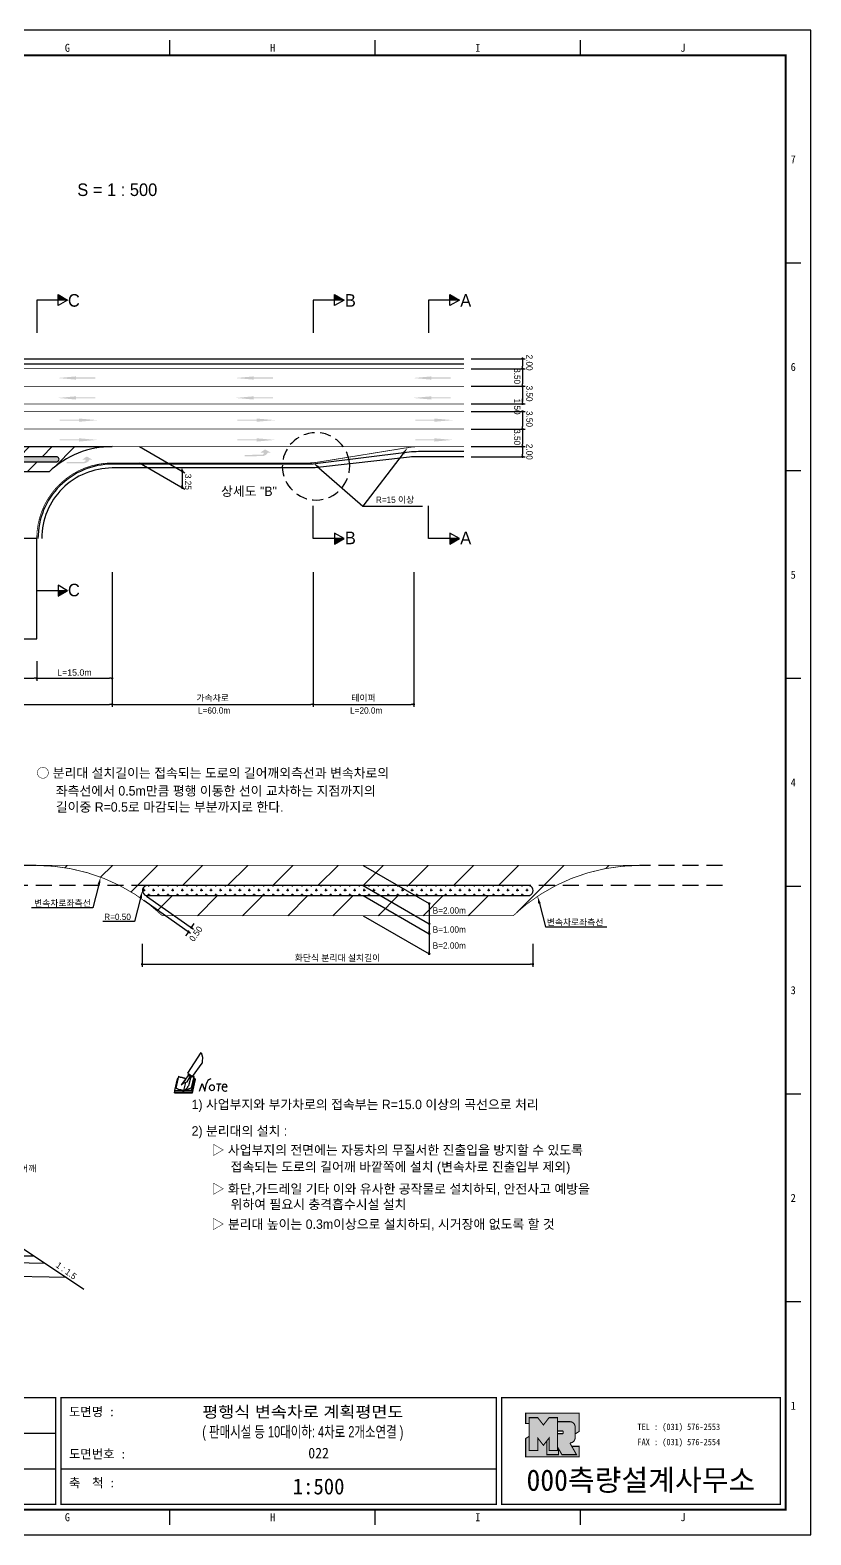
# Model space of a CAD drawing. Header units: millimetres. Extents: x 659 to 1082, y 3 to 303.
# Drawn here: x 926.7 to 1082, y 3.2 to 302.6 of the extents above; entities that cross this region are included whole.
import ezdxf
from ezdxf.enums import TextEntityAlignment as Align

# ---------------------------------------------------------------- set-up
doc = ezdxf.new("R2010")
doc.units = ezdxf.units.MM
doc.linetypes.add('HIDDEN', pattern=[9.525, 6.35, -3.175])
for name, color, linetype in [('CC-GSTR-0004', 4, 'Continuous'), ('CM-LANE-0030', 30, 'Continuous'), ('CZ-DIMT-0002', 7, 'Continuous'), ('CZ-LIN1-0007', 7, 'Continuous'), ('CZ-LIN2-0003', 3, 'Continuous'), ('CZ-LINE-0001', 7, 'Continuous'), ('CZ-TEXT-BOX0', 7, 'Continuous'), ('TITLE', 7, 'Continuous')]:
    doc.layers.add(name, color=color, linetype=linetype)
doc.styles.add('돋움', font='')
doc.styles.add('돋음체', font='')
doc.styles.get('돋움').set_extended_font_data('Dotum')
doc.styles.get('돋음체').set_extended_font_data('DotumChe')

# ---------------------------------------------------------------- blocks, each defined once
blk = doc.blocks.new('note')
for p, q in [((0.85, 3.5), (3.53, 7.57)), ((3.53, 7.57), (3.8, 6.64)), ((3.8, 6.64), (3.69, 5.72)), ((1, 3.1), (0.75, 2.77)), ((0.85, 3.5), (1.8, 2.79)), ((1, 3.4), (0.85, 3.21)), ((0.85, 3.21), (1.52, 2.71)), ((1.8, 2.79), (3.74, 5.46)), ((3.69, 5.72), (3.74, 5.46)), ((-1.24, 2.36), (-1.77, 0)), ((-1.77, 0), (1.77, 0)), ((-1.77, 0), (-1.77, -0.3)), ((-1.53, 0.52), (-1.55, 0.54)), ((-1.01, 2.9), (-1.53, 0.52)), ((-1.48, 0.48), (-1.53, 0.52)), ((-1.43, 0.44), (-1.48, 0.48)), ((-1.38, 0.41), (-1.43, 0.44)), ((-1.33, 0.4), (-1.38, 0.41)), ((-1.27, 0.37), (-1.33, 0.4)), ((-1.22, 0.35), (-1.27, 0.37)), ((-1.13, 2.36), (-1.24, 2.36)), ((-1.17, 0.33), (-1.22, 0.35)), ((-1.12, 0.32), (-1.17, 0.33)), ((-1.02, 0.25), (-1.12, 0.32)), ((-0.97, 0.22), (-1.02, 0.25)), ((-1, 2.9), (-1.01, 2.9)), ((-0.98, 2.85), (-1, 2.9)), ((-0.95, 2.8), (-0.98, 2.85)), ((-0.93, 0.21), (-0.97, 0.22)), ((-0.9, 2.75), (-0.95, 2.8)), ((-0.88, 0.19), (-0.93, 0.21)), ((-0.85, 2.72), (-0.9, 2.75)), ((-0.8, 0.18), (-0.88, 0.19)), ((-0.79, 2.69), (-0.85, 2.72)), ((-0.75, 0.17), (-0.8, 0.18)), ((-0.74, 2.68), (-0.79, 2.69)), ((-0.7, 0.16), (-0.75, 0.17)), ((-0.69, 2.65), (-0.74, 2.68)), ((-0.64, 0.15), (-0.7, 0.16)), ((-0.64, 2.65), (-0.69, 2.65)), ((-0.59, 2.63), (-0.64, 2.65)), ((-0.58, 0.14), (-0.64, 0.15)), ((-0.54, 2.62), (-0.59, 2.63)), ((-0.53, 0.13), (-0.58, 0.14)), ((-0.48, 2.61), (-0.54, 2.62)), ((-0.48, 0.12), (-0.53, 0.13)), ((-0.43, 2.61), (-0.48, 2.61)), ((-0.43, 0.11), (-0.48, 0.12)), ((0.75, 2.77), (-0.46, 1.16)), ((0.37, 2.24), (-0.46, 1.16)), ((-0.46, 1.16), (-0.08, 1.47)), ((-0.38, 2.59), (-0.43, 2.61)), ((-0.38, 0.08), (-0.43, 0.11)), ((-0.33, 2.59), (-0.38, 2.59)), ((-0.29, 0.06), (-0.38, 0.08)), ((-0.27, 2.58), (-0.33, 2.59)), ((-0.23, 0.05), (-0.29, 0.06)), ((-0.22, 2.57), (-0.27, 2.58)), ((-0.16, 0.04), (-0.23, 0.05)), ((-0.17, 2.56), (-0.22, 2.57)), ((-0.12, 2.55), (-0.17, 2.56)), ((-0.11, 0.03), (-0.16, 0.04)), ((-0.07, 2.53), (-0.12, 2.55)), ((-0.04, 0.02), (-0.11, 0.03)), ((-0.08, 1.47), (0.72, 1.75)), ((-0.01, 2.51), (-0.07, 2.53)), ((-0.05, -0.3), (-0.05, 0)), ((0, 0), (-0.04, 0.02)), ((0.04, 2.5), (-0.01, 2.51)), ((0.37, 1.63), (0, 0)), ((0, 0), (1.6, 0.53)), ((0, 0), (1.65, 0.18)), ((0, 0.01), (0.06, 0.04)), ((0, -0.3), (0, 0)), ((0.09, 2.48), (0.04, 2.5)), ((0.05, -0.3), (0.05, 0)), ((0.06, 0.04), (0.11, 0.07)), ((0.14, 2.48), (0.09, 2.48)), ((0.11, 0.07), (0.16, 0.09)), ((0.2, 2.47), (0.14, 2.48)), ((0.16, 0.09), (0.21, 0.12)), ((0.26, 2.43), (0.18, 2.46)), ((0.21, 0.12), (0.27, 0.14)), ((0.34, 2.4), (0.26, 2.43)), ((0.27, 0.14), (0.36, 0.19)), ((0.45, 2.37), (0.34, 2.4)), ((0.36, 0.19), (0.41, 0.22)), ((0.41, 0.22), (0.46, 0.27)), ((0.46, 0.27), (0.51, 0.3)), ((0.51, 0.3), (0.56, 0.34)), ((0.56, 0.34), (0.6, 0.4)), ((0.6, 0.4), (0.64, 0.45)), ((0.64, 0.45), (0.67, 0.51)), ((0.67, 0.51), (0.74, 0.58)), ((0.72, 1.75), (1.16, 2.53)), ((0.74, 0.58), (0.79, 0.63)), ((0.79, 0.63), (0.83, 0.68)), ((0.83, 0.68), (0.86, 0.73)), ((0.86, 0.73), (0.89, 0.79)), ((0.89, 0.84), (0.92, 0.89)), ((0.89, 0.79), (0.89, 0.84)), ((0.92, 0.89), (0.96, 0.95)), ((0.96, 0.95), (1.01, 0.97)), ((1.47, 2.74), (1.01, 0.97)), ((1.16, 2.53), (1.37, 2.82)), ((2.13, 2.84), (1.44, 2.63)), ((1.52, 2.71), (1.66, 2.9)), ((1.6, 0.53), (2.13, 2.84)), ((1.65, 0.18), (2.19, 2.48)), ((1.77, 0), (2.3, 2.36)), ((1.77, -0.3), (2.3, 2.07)), ((1.77, -0.38), (2.3, 1.99)), ((1.77, -0.44), (2.3, 1.93)), ((1.77, 0), (1.77, -0.3)), ((2.19, 2.48), (2.04, 2.47)), ((2.3, 2.36), (2.16, 2.36)), ((2.3, 2.36), (2.3, 2.07)), ((3.21, -0.08), (3.68, 1.4)), ((3.68, 1.4), (4.26, -0.14)), ((4.26, -0.14), (4.56, 1.44)), ((6.55, 1.34), (7.46, 1.34)), ((7.01, 1.34), (6.87, -0.11)), ((7.71, 0.77), (7.71, 0.55)), ((7.71, 0.77), (8.67, 0.77)), ((-1.77, -0.3), (1.77, -0.3)), ((-1.77, -0.43), (-1.77, -0.3)), ((-1.77, -0.37), (1.77, -0.37)), ((-1.77, -0.43), (1.77, -0.43))]:
    blk.add_line(p, q)
for centre, major_axis, start_param, end_param in [((0.4, 2.31), (0.0702, 0.0702), 3.283946, 6.425539), ((5.68, 1.23), (-0.806, 0.806), -0.591174, 0.597824), ((5.66, 0.58), (-0.378, 0.378), 3.926991, 10.210176), ((8.3, 0.49), (0.422, 0.422), 2.265602, 4.634911), ((8.19, 0.77), (-0.342, 0.342), 3.926991, 7.068583)]:
    blk.add_ellipse(centre, major_axis=major_axis, ratio=1, start_param=start_param, end_param=end_param)
blk = doc.blocks.new('_Dot')
at = {"color": 0, "linetype": 'ByBlock', "lineweight": -2}
blk.add_line((-0.5, 0), (-1, 0), dxfattribs=at)
at = {"color": 0, "linetype": 'ByBlock', "const_width": 0.5}
blk.add_lwpolyline([(-0.25, 0, 1), (0.25, 0, 1)], format="xyb", close=True, dxfattribs=at)

msp = doc.modelspace()

# ---------------------------------------------------------------- hatches: boundary and pattern name
at = {"layer": 'CM-LANE-0030'}
h = msp.add_hatch(dxfattribs=at)
h.set_pattern_fill('ANSI31', color=256, style=0)
h.set_pattern_definition([(45, (-802.8876, -351.3122), (-2.245064, 2.245064), [])])
h.paths.add_polyline_path([(783.02, 219.73, -0.191871), (795.57, 214.73), (930.47, 214.73, -0.191871), (943.02, 219.73)])
h.paths.add_polyline_path([(931.95, 217.73, -0.732581), (932.24, 216.82, 0.002096), (932.11, 216.73), (793.93, 216.73, 0.002096), (793.8, 216.82, -0.732581), (794.09, 217.73)], flags=16)
h = msp.add_hatch(dxfattribs=at)
h.set_pattern_fill('ANSI31', color=256, scale=2, style=0)
h.set_pattern_definition([(45, (-351.982, 592.517), (-4.490128, 4.490128), [])])
h.paths.add_polyline_path([(1022.81, 126.41, -0.191871), (1047.91, 136.41), (927.91, 136.41, -0.191871), (953.01, 126.41)])
h.paths.add_polyline_path([(949.73, 130.41, 0.002096), (949.47, 130.59, -0.732581), (950.04, 132.41), (1025.77, 132.41, -0.732581), (1026.35, 130.59, 0.002096), (1026.09, 130.41)], flags=16)
at = {"layer": 'CZ-LIN1-0007'}
for points in [[(935.83, 233.7), (935.83, 233.49), (939.65, 233.49), (939.65, 233.27), (935.83, 233.27), (935.83, 233.06), (932.18, 233.38)], [(971.18, 233.7), (971.18, 233.49), (975.01, 233.49), (975.01, 233.27), (971.18, 233.27), (971.18, 233.06), (967.53, 233.38)], [(1006.53, 233.7), (1006.53, 233.49), (1010.36, 233.49), (1010.36, 233.27), (1006.53, 233.27), (1006.53, 233.06), (1002.88, 233.38)], [(935.83, 229.74), (935.83, 229.53), (939.65, 229.53), (939.65, 229.31), (935.83, 229.31), (935.83, 229.1), (932.18, 229.42)], [(971.18, 229.74), (971.18, 229.53), (975.01, 229.53), (975.01, 229.31), (971.18, 229.31), (971.18, 229.1), (967.53, 229.42)], [(1006.53, 229.74), (1006.53, 229.53), (1010.36, 229.53), (1010.36, 229.31), (1006.53, 229.31), (1006.53, 229.1), (1002.88, 229.42)], [(936.44, 225.32), (936.44, 225.11), (932.61, 225.11), (932.61, 224.89), (936.44, 224.89), (936.44, 224.68), (940.09, 225)], [(971.79, 225.32), (971.79, 225.11), (967.96, 225.11), (967.96, 224.89), (971.79, 224.89), (971.79, 224.68), (975.44, 225)], [(1007.14, 225.32), (1007.14, 225.11), (1003.32, 225.11), (1003.32, 224.89), (1007.14, 224.89), (1007.14, 224.68), (1010.79, 225)], [(936.44, 221.39), (936.44, 221.17), (932.61, 221.17), (932.61, 220.96), (936.44, 220.96), (936.44, 220.74), (940.09, 221.07)], [(971.79, 221.39), (971.79, 221.17), (967.96, 221.17), (967.96, 220.96), (971.79, 220.96), (971.79, 220.74), (975.44, 221.07)], [(972.95, 217.84, 0.267976), (973.98, 218.53), (974.61, 218.52), (973.44, 219.18), (972.49, 218.53), (973.19, 218.53, -0.504994), (972.88, 218.11), (969.42, 218.09), (969.42, 217.82)], [(1007.14, 221.39), (1007.14, 221.17), (1003.32, 221.17), (1003.32, 220.96), (1007.14, 220.96), (1007.14, 220.74), (1010.79, 221.07)], [(937.49, 216.43, 0.267976), (938.52, 217.12), (939.15, 217.11), (937.97, 217.77), (937.03, 217.12), (937.72, 217.12, -0.504994), (937.42, 216.7), (933.95, 216.68), (933.95, 216.41)]]:
    msp.add_hatch(color=256, dxfattribs=at).paths.add_polyline_path(points)
at = {"layer": 'CZ-LIN2-0003'}
h = msp.add_hatch(dxfattribs=at)
h.set_pattern_fill('CROSS', color=256, scale=0.075, style=0)
h.set_pattern_definition([(0, (-802.88764, -351.3122), (0.47625, 0.47625), [0.238125, -0.714375]), (90, (-802.7686, -351.43127), (-0.47625, 0.47625), [0.238125, -0.714375])])
h.paths.add_polyline_path([(932.11, 216.73, -0.002096), (932.24, 216.82, 0.732581), (931.95, 217.73), (794.09, 217.73, 0.732581), (793.8, 216.82, -0.002096), (793.93, 216.73)])
h = msp.add_hatch(dxfattribs=at)
h.set_pattern_fill('CROSS', color=256, scale=0.15, style=0)
h.set_pattern_definition([(0, (-351.9819, 592.5173), (0.9525, 0.9525), [0.47625, -1.42875]), (90, (-351.7438, 592.2792), (-0.9525, 0.9525), [0.47625, -1.42875])])
h.paths.add_polyline_path([(950.04, 132.41, 0.732581), (949.47, 130.59, -0.002096), (949.73, 130.41), (1026.09, 130.41, -0.002096), (1026.35, 130.59, 0.732581), (1025.77, 132.41)])
at = {"layer": 'CZ-LINE-0001'}
for points in [[(932.26, 250), (932.26, 248.9), (934.16, 248.9)], [(987.26, 250), (987.26, 248.9), (989.16, 248.9)], [(1010.22, 250), (1010.22, 248.9), (1012.12, 248.9)], [(989.16, 201.44), (987.26, 201.44), (987.26, 200.34)], [(1012.12, 201.44), (1010.22, 201.44), (1010.22, 200.34)], [(934.16, 191.07), (932.26, 191.07), (932.26, 189.97)]]:
    msp.add_hatch(color=256, dxfattribs=at).paths.add_polyline_path(points)
at = {"layer": 'TITLE', "ltscale": 150}
h = msp.add_hatch(color=8, dxfattribs=at)
edge = h.paths.add_edge_path()
edge.add_line((1035.96, 27.45), (1025.29, 27.45))
edge.add_line((1025.29, 27.45), (1025.29, 25.37))
edge.add_line((1025.29, 25.37), (1026, 25.37))
edge.add_line((1026, 25.37), (1026, 26.55))
edge.add_line((1026, 26.55), (1027.69, 26.55))
edge.add_line((1027.69, 26.55), (1028.82, 25.09))
edge.add_line((1028.82, 25.09), (1029.95, 26.55))
edge.add_line((1029.95, 26.55), (1031.64, 26.55))
edge.add_line((1031.64, 26.55), (1031.64, 25.75))
edge.add_line((1031.64, 25.75), (1034.08, 25.75))
edge.add_arc((1034.08, 24.68), 1.07, 0, 90, ccw=False)
edge.add_line((1035.14, 24.68), (1035.14, 23.31))
edge.add_line((1035.14, 23.31), (1035.96, 23.82))
edge.add_line((1035.96, 23.82), (1035.96, 27.45))
h.paths.add_polyline_path([(1029.5, 21.93), (1028.82, 21.05), (1027.69, 22.5), (1027.69, 19.99), (1026, 19.99), (1026, 22.84), (1025.29, 22.4), (1025.29, 18.76), (1035.96, 18.76), (1035.96, 20.84), (1034.46, 20.84), (1035.41, 19.19), (1032.51, 19.19), (1031.81, 20.4), (1031.81, 19.19), (1029.5, 19.19)])
msp.add_hatch(color=5, dxfattribs=at).paths.add_polyline_path([(1031.64, 26.55), (1029.95, 26.55), (1028.82, 25.09), (1027.69, 26.55), (1026, 26.55), (1026, 19.99), (1027.69, 19.99), (1027.69, 22.5), (1028.82, 21.05), (1029.95, 22.5), (1029.95, 19.99), (1031.64, 19.99)])
h = msp.add_hatch(color=161, dxfattribs=at)
edge = h.paths.add_edge_path()
edge.add_arc((1034.08, 24.68), 1.07, 360, 450)
edge.add_line((1034.08, 25.75), (1031.64, 25.75))
edge.add_line((1031.64, 25.75), (1031.64, 23.9))
edge.add_line((1031.64, 23.9), (1032.63, 23.9))
edge.add_arc((1032.63, 23.78), 0.113, 0, 90, ccw=False)
edge.add_line((1032.75, 23.78), (1032.75, 23.47))
edge.add_arc((1032.63, 23.47), 0.113, 270, 360, ccw=False)
edge.add_line((1032.63, 23.36), (1031.64, 23.36))
edge.add_line((1031.64, 23.36), (1031.64, 19.99))
edge.add_line((1031.64, 19.99), (1029.95, 19.99))
edge.add_line((1029.95, 19.99), (1029.95, 22.5))
edge.add_line((1029.95, 22.5), (1029.5, 21.93))
edge.add_line((1029.5, 21.93), (1029.5, 19.19))
edge.add_line((1029.5, 19.19), (1031.81, 19.19))
edge.add_line((1031.81, 19.19), (1031.81, 20.4))
edge.add_line((1031.81, 20.4), (1032.51, 19.19))
edge.add_line((1032.51, 19.19), (1035.41, 19.19))
edge.add_line((1035.41, 19.19), (1034.08, 21.51))
edge.add_arc((1034.08, 22.58), 1.07, 270, 360)
edge.add_line((1035.14, 22.58), (1035.14, 24.68))

# ---------------------------------------------------------------- linework, layer by layer
at = {"color": 0, "linetype": 'ByBlock', "lineweight": -2}
for p, q in [((1024.67, 236.98), (1024.67, 236.73)), ((1024.67, 235.48), (1024.67, 235.73)), ((1024.67, 234.98), (1024.67, 234.73)), ((1024.67, 231.98), (1024.67, 232.23)), ((1024.67, 231.48), (1024.67, 231.23)), ((1024.67, 228.48), (1024.67, 228.73)), ((1024.67, 228.48), (1024.67, 228.73)), ((1024.67, 226.48), (1024.67, 226.23)), ((1024.67, 226.48), (1024.67, 226.23)), ((1024.67, 223.48), (1024.67, 223.73)), ((1024.67, 222.98), (1024.67, 222.73)), ((1024.67, 219.98), (1024.67, 220.23)), ((1024.67, 219.48), (1024.67, 219.23)), ((1024.67, 217.98), (1024.67, 218.23)), ((956.98, 215.08), (956.98, 215.33)), ((956.98, 214.58), (956.98, 214.33)), ((956.98, 211.83), (956.98, 212.08)), ((1006.11, 128.56), (1006.11, 128.31)), ((958.07, 123.02), (957.93, 122.82)), ((958.93, 124.25), (959.08, 124.45)), ((1006.11, 124.56), (1006.11, 124.31)), ((1006.11, 123.06), (1006.11, 123.31)), ((1006.11, 119.06), (1006.11, 119.31))]:
    msp.add_line(p, q, dxfattribs=at)
at = {"color": 0, "linetype": 'ByBlock', "const_width": 0.25}
for points in [[(1024.67, 237.11, 1), (1024.67, 237.36, 1)], [(1024.67, 235.36, 1), (1024.67, 235.11, 1)], [(1024.67, 235.11, 1), (1024.67, 235.36, 1)], [(1024.67, 231.86, 1), (1024.67, 231.61, 1)], [(1024.67, 231.61, 1), (1024.67, 231.86, 1)], [(1024.67, 228.36, 1), (1024.67, 228.11, 1)], [(1024.67, 228.36, 1), (1024.67, 228.11, 1)], [(1024.67, 226.61, 1), (1024.67, 226.86, 1)], [(1024.67, 226.61, 1), (1024.67, 226.86, 1)], [(1024.67, 223.36, 1), (1024.67, 223.11, 1)], [(1024.67, 223.11, 1), (1024.67, 223.36, 1)], [(1024.67, 219.61, 1), (1024.67, 219.86, 1)], [(1024.67, 219.86, 1), (1024.67, 219.61, 1)], [(1024.67, 217.86, 1), (1024.67, 217.61, 1)], [(956.98, 214.7, 1), (956.98, 214.95, 1)], [(956.98, 214.95, 1), (956.98, 214.7, 1)], [(956.98, 211.7, 1), (956.98, 211.45, 1)], [(1006.11, 128.69, 1), (1006.11, 128.94, 1)], [(958.14, 123.12, 1), (958.29, 123.33, 1)], [(958.86, 124.15, 1), (958.72, 123.94, 1)], [(1006.11, 124.69, 1), (1006.11, 124.94, 1)], [(1006.11, 122.94, 1), (1006.11, 122.69, 1)], [(1006.11, 118.94, 1), (1006.11, 118.69, 1)]]:
    msp.add_lwpolyline(points, format="xyb", close=True, dxfattribs=at)
at = {"layer": 'CC-GSTR-0004'}
for p, q in [((743.02, 237.23), (1013.02, 237.23)), ((743.02, 236.23), (1013.02, 236.23))]:
    msp.add_line(p, q, dxfattribs=at)
for points in [[(1013.02, 218.73), (1003.95, 218.73, 0.031099), (1002.09, 218.62), (983.94, 216.35, -0.031099), (982.08, 216.23), (943.02, 216.23, 0.414214), (928.27, 201.48)], [(1013.02, 217.73), (1003.86, 217.73, 0.028015), (1002.18, 217.64), (1002.18, 217.64), (983.85, 215.58, -0.028015), (982.18, 215.48), (943.02, 215.48, 0.414214), (929.02, 201.48)]]:
    msp.add_lwpolyline(points, format="xyb", dxfattribs=at)
at = {"layer": 'CM-LANE-0030', "const_width": 0.15}
for points in [[(743.02, 228.23), (1013.02, 228.23)], [(743.02, 226.73), (1013.02, 226.73)]]:
    msp.add_lwpolyline(points, dxfattribs=at)
at = {"layer": 'CM-LANE-0030'}
msp.add_lwpolyline([(930.47, 214.73), (795.57, 214.73, 0.191871), (783.02, 219.73), (943.02, 219.73, 0.191871)], format="xyb", close=True, dxfattribs=at)
at = {"layer": 'CM-LANE-0030', "const_width": 0.15}
msp.add_lwpolyline([(927.91, 136.41), (1047.91, 136.41, 0.191871), (1022.81, 126.41), (953.01, 126.41, 0.191871)], format="xyb", close=True, dxfattribs=at)
at = {"layer": 'CZ-LIN1-0007', "const_width": 0.15}
for points in [[(743.02, 235.23), (1013.02, 235.23)], [(943.02, 219.73), (973.62, 219.73)]]:
    msp.add_lwpolyline(points, dxfattribs=at)
at = {"layer": 'CZ-LIN1-0007', "linetype": 'HIDDEN', "const_width": 0.15}
for points in [[(743.02, 231.73), (1013.02, 231.73)], [(743.02, 223.23), (1013.02, 223.23)], [(973.62, 219.73), (1004.23, 219.73)]]:
    msp.add_lwpolyline(points, dxfattribs=at)
at = {"layer": 'CZ-LIN1-0007', "const_width": 0.15}
msp.add_lwpolyline([(1013.02, 219.73), (1004.23, 219.73, 0.040295), (1001.82, 219.54), (984.21, 216.68), (984.21, 216.68, -0.040295), (981.81, 216.48), (943.02, 216.48, 0.414214), (928.02, 201.48)], format="xyb", dxfattribs=at)
at = {"layer": 'CZ-LIN2-0003'}
for p, q in [((925.17, 60.27), (937.38, 52.13)), ((929.7, 57.25), (880.17, 58.24)), ((923.67, 58.77), (927.42, 58.77)), ((933.95, 54.42), (880.17, 55.49))]:
    msp.add_line(p, q, dxfattribs=at)
for points in [[(793.8, 216.82, -0.002096), (793.93, 216.73), (932.11, 216.73, -0.002096), (932.24, 216.82, 0.732581), (931.95, 217.73), (794.09, 217.73, 0.732581)], [(1026.09, 130.41, -0.002096), (1026.35, 130.59, 0.732581), (1025.77, 132.41), (950.04, 132.41, 0.732581), (949.47, 130.59, -0.002096), (949.73, 130.41)]]:
    msp.add_lwpolyline(points, format="xyb", close=True, dxfattribs=at)
msp.add_lwpolyline([(928.02, 201.48), (898.02, 201.48), (898.02, 181.48), (928.02, 181.48)], close=True, dxfattribs=at)
at = {"layer": 'CZ-LINE-0001'}
for p, q in [((934.16, 248.9), (928.02, 248.9)), ((928.02, 248.9), (928.02, 242.36)), ((932.26, 247.8), (932.26, 250)), ((932.26, 250), (934.16, 248.9)), ((934.16, 248.9), (932.26, 247.8)), ((989.16, 248.9), (983.02, 248.9)), ((983.02, 248.9), (983.02, 242.36)), ((987.26, 247.8), (987.26, 250)), ((987.26, 250), (989.16, 248.9)), ((989.16, 248.9), (987.26, 247.8)), ((1012.12, 248.9), (1005.98, 248.9)), ((1005.98, 248.9), (1005.98, 242.36)), ((1010.22, 247.8), (1010.22, 250)), ((1010.22, 250), (1012.12, 248.9)), ((1012.12, 248.9), (1010.22, 247.8)), ((1014.44, 237.23), (1025.17, 237.23)), ((1024.67, 236.73), (1024.67, 235.73)), ((1014.44, 235.23), (1025.17, 235.23)), ((1014.44, 235.23), (1025.17, 235.23)), ((1024.67, 234.73), (1024.67, 232.23)), ((1014.44, 231.73), (1025.17, 231.73)), ((1014.44, 231.73), (1025.17, 231.73)), ((1024.67, 231.23), (1024.67, 228.73)), ((1014.44, 228.23), (1025.17, 228.23)), ((1014.44, 228.23), (1025.17, 228.23)), ((1024.67, 228.73), (1024.67, 229.23)), ((1014.44, 226.73), (1025.17, 226.73)), ((1014.44, 226.73), (1025.17, 226.73)), ((1024.67, 226.23), (1024.67, 223.73)), ((1024.67, 226.23), (1024.67, 225.73)), ((1014.44, 223.23), (1025.17, 223.23)), ((1014.44, 223.23), (1025.17, 223.23)), ((1024.67, 222.73), (1024.67, 220.23)), ((948.48, 219.73), (957.48, 214.54)), ((1014.44, 219.73), (1025.17, 219.73)), ((1014.44, 219.73), (1025.17, 219.73)), ((1024.67, 219.23), (1024.67, 218.23)), ((948.48, 216.48), (957.48, 211.29)), ((1014.44, 217.73), (1025.17, 217.73)), ((956.98, 214.33), (956.98, 211.32)), ((983.02, 201.44), (983.02, 207.98)), ((992.88, 207.91), (1004.78, 207.91)), ((1005.98, 201.44), (1005.98, 207.98)), ((989.16, 201.44), (983.02, 201.44)), ((989.16, 201.44), (987.26, 202.54)), ((987.26, 202.54), (987.26, 200.34)), ((987.26, 200.34), (989.16, 201.44)), ((1012.12, 201.44), (1005.98, 201.44)), ((1012.12, 201.44), (1010.22, 202.54)), ((1010.22, 202.54), (1010.22, 200.34)), ((1010.22, 200.34), (1012.12, 201.44)), ((928.02, 191.07), (928.02, 197.61)), ((943.02, 194.74), (943.02, 167.96)), ((983.02, 194.74), (983.02, 167.96)), ((983.02, 194.74), (983.02, 167.96)), ((1003.02, 194.74), (1003.02, 167.96)), ((934.16, 191.07), (932.26, 192.17)), ((932.26, 192.17), (932.26, 189.97)), ((934.16, 191.07), (928.02, 191.07)), ((932.26, 189.97), (934.16, 191.07)), ((928.02, 177.02), (928.02, 173.14)), ((928.02, 177.02), (928.02, 173.14)), ((943.02, 177.02), (943.02, 167.96)), ((943.02, 177.02), (943.02, 173.14)), ((898.52, 173.64), (927.52, 173.64)), ((928.52, 173.64), (942.52, 173.64)), ((883.52, 168.46), (942.52, 168.46)), ((943.52, 168.46), (982.52, 168.46)), ((983.52, 168.46), (1002.52, 168.46)), ((992.94, 136.41), (1006.11, 128.81)), ((992.94, 132.41), (1006.11, 124.81)), ((949.3, 129.49), (958.62, 122.94)), ((949.88, 130.3), (959.2, 123.76)), ((992.94, 130.41), (1006.11, 122.81)), ((1006.11, 128.81), (1006.11, 118.81)), ((992.94, 126.41), (1006.11, 118.81)), ((957.93, 122.82), (957.64, 122.41)), ((959.08, 124.45), (959.36, 124.86)), ((948.99, 120.79), (948.99, 116.25)), ((1026.73, 120.79), (1026.73, 116.25)), ((949.49, 116.75), (1026.23, 116.75))]:
    msp.add_line(p, q, dxfattribs=at)
at = {"layer": 'CZ-LINE-0001', "linetype": 'HIDDEN', "ltscale": 0.35}
msp.add_line((990.23, 216.6), (990.23, 216.6), dxfattribs=at)
at = {"layer": 'CZ-LINE-0001', "linetype": 'HIDDEN', "ltscale": 0.5}
for p, q in [((927.91, 136.41), (911.38, 136.41)), ((1064.43, 136.41), (1047.91, 136.41)), ((950.04, 132.41), (911.38, 132.41)), ((1064.43, 132.41), (1025.77, 132.41))]:
    msp.add_line(p, q, dxfattribs=at)
at = {"layer": 'CZ-LINE-0001'}
for points in [[(1000.91, 218.35), (992.88, 207.91)], [(984.14, 215.54), (992.88, 207.91)], [(940.37, 132.63), (939.2, 127.97), (926.97, 127.97)], [(948.68, 129.91), (947.5, 125.25), (941.16, 125.25)]]:
    msp.add_lwpolyline(points, dxfattribs=at)
at = {"layer": 'CZ-LINE-0001', "extrusion": (0, 0, -1)}
msp.add_lwpolyline([(-1028.03, 128.83), (-1029.21, 124.17), (-1041.44, 124.17)], dxfattribs=at)
at = {"layer": 'CZ-LINE-0001', "linetype": 'HIDDEN', "ltscale": 0.35}
msp.add_arc((983.58, 215.81), 6.7, 6.7667, 6.749, dxfattribs=at)
at = {"layer": 'CZ-LINE-0001'}
for points in [[(1000.71, 218.5), (1001.82, 219.54), (1001.11, 218.2)], [(983.98, 215.36), (983.01, 216.53), (984.31, 215.73)], [(940.13, 132.69), (940.73, 134.09), (940.61, 132.57)], [(948.43, 129.97), (949.04, 131.37), (948.92, 129.85)]]:
    msp.add_solid(points, dxfattribs=at)
at = {"layer": 'CZ-LINE-0001', "extrusion": (0, 0, -1)}
msp.add_solid([(-1028.28, 128.89), (-1027.67, 130.29), (-1027.79, 128.77)], dxfattribs=at)
at = {"layer": 'TITLE', "color": 7, "linetype": 'Continuous'}
for p, q in [((954.53, 297.56), (954.53, 300.58)), ((995.36, 297.56), (995.36, 300.58)), ((1036.18, 297.56), (1036.18, 300.58)), ((1080.03, 256.23), (1077.01, 256.23)), ((1080.03, 214.9), (1077.01, 214.9)), ((1080.03, 173.57), (1077.01, 173.57)), ((1080.03, 132.24), (1077.01, 132.24)), ((1080.03, 90.91), (1077.01, 90.91)), ((1080.03, 49.59), (1077.01, 49.59)), ((954.53, 5.23), (954.53, 8.26)), ((995.36, 5.23), (995.36, 8.26)), ((1036.18, 5.23), (1036.18, 8.26))]:
    msp.add_line(p, q, dxfattribs=at)
at = {"layer": 'TITLE', "ltscale": 150}
for p, q in [((845.16, 23.47), (931.77, 23.47)), ((845.16, 16.39), (931.77, 16.39)), ((932.83, 16.39), (1019.44, 16.39))]:
    msp.add_line(p, q, dxfattribs=at)
at = {"layer": 'TITLE'}
msp.add_line((1077.12, 8.26), (668.26, 8.26), dxfattribs=at)
msp.add_lwpolyline([(658.68, 3.22), (1082.04, 3.22), (1082.04, 302.6), (658.68, 302.6)], close=True, dxfattribs=at)
at = {"layer": 'TITLE', "linetype": 'Continuous', "const_width": 0.403}
msp.add_lwpolyline([(668.76, 8.26), (668.76, 297.56), (1077.01, 297.56), (1077.01, 8.26)], close=True, dxfattribs=at)
at = {"layer": 'TITLE', "ltscale": 150}
for points, const_width in [([(931.77, 9.32), (845.16, 9.32), (845.16, 30.54), (931.77, 30.54)], 0.265), ([(932.83, 30.54), (1019.44, 30.54), (1019.44, 9.32), (932.83, 9.32)], 0.265), ([(1075.94, 30.54), (1075.94, 9.32), (1020.5, 9.32), (1020.5, 30.54), (1075.94, 30.54)], 0.265), ([(1031.64, 26.55), (1029.95, 26.55), (1028.82, 25.09), (1027.69, 26.55), (1026, 26.55), (1026, 19.99), (1027.69, 19.99), (1027.69, 22.5), (1028.82, 21.05), (1029.95, 22.5), (1029.95, 19.99), (1031.64, 19.99)], 0.212), ([(1029.5, 21.93), (1028.82, 21.05), (1027.69, 22.5), (1027.69, 19.99), (1026, 19.99), (1026, 22.84), (1025.29, 22.4), (1025.29, 18.76), (1035.96, 18.76), (1035.96, 20.84), (1034.46, 20.84), (1035.41, 19.19), (1032.51, 19.19), (1031.81, 20.4), (1031.81, 19.19), (1029.5, 19.19)], 0.212)]:
    msp.add_lwpolyline(points, close=True, dxfattribs=dict(at, const_width=const_width))
at = {"layer": 'TITLE', "ltscale": 150, "const_width": 0.212}
for points in [[(1035.96, 27.45), (1025.29, 27.45), (1025.29, 25.37), (1026, 25.37), (1026, 26.55), (1027.69, 26.55), (1028.82, 25.09), (1029.95, 26.55), (1031.64, 26.55), (1031.64, 25.75), (1034.08, 25.75, -0.414214), (1035.14, 24.68), (1035.14, 23.31), (1035.96, 23.82)], [(1035.14, 24.68, 0.414214), (1034.08, 25.75), (1031.64, 25.75), (1031.64, 23.9), (1032.63, 23.9, -0.414214), (1032.75, 23.78), (1032.75, 23.47, -0.414214), (1032.63, 23.36), (1031.64, 23.36), (1031.64, 19.99), (1029.95, 19.99), (1029.95, 22.5), (1029.5, 21.93), (1029.5, 19.19), (1031.81, 19.19), (1031.81, 20.4), (1032.51, 19.19), (1035.41, 19.19), (1034.08, 21.51, 0.414214), (1035.14, 22.58)]]:
    msp.add_lwpolyline(points, format="xyb", close=True, dxfattribs=at)

# ---------------------------------------------------------------- block references
at = {"layer": 'CZ-LINE-0001', "xscale": 0.5, "yscale": 0.5, "zscale": 0.5}
for p in [(928.02, 173.64), (943.02, 173.64), (943.02, 168.46), (983.02, 168.46), (1003.02, 168.46), (1026.73, 116.75)]:
    msp.add_blockref('_Dot', p, dxfattribs=at)
at = {"layer": 'CZ-LINE-0001', "xscale": 0.5, "yscale": 0.5, "zscale": 0.5, "rotation": 180}
for p in [(928.02, 173.64), (943.02, 168.46), (983.02, 168.46), (948.99, 116.75)]:
    msp.add_blockref('_Dot', p, dxfattribs=at)
at = {"layer": 'CZ-TEXT-BOX0'}
msp.add_blockref('note', (957.22, 91.61), dxfattribs=at)

# ---------------------------------------------------------------- texts
at = {"layer": 'CZ-DIMT-0002', "style": '돋움'}
for s, height, p in [('C', 2.5, (935.41, 248.82)), ('B', 2.5, (990.41, 248.82)), ('A', 2.5, (1013.37, 248.82)), ('상세도 "B"', 1.875, (970.25, 210.86)), ('R=15 이상', 1.25, (999.3, 209.17)), ('B', 2.5, (990.41, 201.57)), ('A', 2.5, (1013.37, 201.57)), ('C', 2.5, (935.41, 191.2)), ('L=60.0m', 1.25, (963.31, 167.24)), ('L=20.0m', 1.25, (993.57, 167.24))]:
    msp.add_text(s, height=height, dxfattribs=at).set_placement(p, align=Align.MIDDLE_CENTER)
for s, p in [('2.00', (1025.42, 238.04)), ('3.50', (1022.99, 235.35)), ('3.50', (1025.42, 231.88)), ('1.50', (1022.99, 229.29)), ('3.50', (1025.42, 226.82)), ('3.50', (1022.99, 223.21)), ('2.00', (1025.42, 220.29))]:
    msp.add_text(s, height=1.25, rotation=270, dxfattribs=at).set_placement(p)
for s, p in [('○ 분리대 설치길이는 접속되는 도로의 길어깨외측선과 변속차로의', (927.96, 154.81)), ('좌측선에서 0.5m만큼 평행 이동한 선이 교차하는 지점까지의', (931.81, 151.25)), ('길이중 R=0.5로 마감되는 부분까지로 한다.', (931.81, 148.05)), ('1) 사업부지와 부가차로의 접속부는 R=15.0 이상의 곡선으로 처리', (958.83, 88.86)), ('2) 분리대의 설치 :', (958.83, 83.59)), ('▷ 사업부지의 전면에는 자동차의 무질서한 진출입을 방지할 수 있도록', (962.81, 79.79)), ('접속되는 도로의 길어깨 바깥쪽에 설치 (변속차로 진출입부 제외)', (966.59, 76.46)), ('▷ 화단,가드레일 기타 이와 유사한 공작물로 설치하되, 안전사고 예방을', (962.81, 72.06)), ('위하여 필요시 충격흡수시설 설치', (966.59, 68.99)), ('▷ 분리대 높이는 0.3m이상으로 설치하되, 시거장애 없도록 할 것', (962.81, 65.05))]:
    msp.add_text(s, height=1.875, dxfattribs=at).set_placement(p, align=Align.MIDDLE_LEFT)
for s, p in [('변속차로좌측선', (927.5, 128.28)), ('R=0.50', (941.44, 125.56)), ('B=2.00m', (1006.8, 126.83)), ('변속차로좌측선', (1029.49, 124.48)), ('B=1.00m', (1006.8, 123.04)), ('B=2.00m', (1006.8, 119.85))]:
    msp.add_text(s, height=1.25, dxfattribs=at).set_placement(p)
msp.add_text('1 : 1.5', height=1.25, rotation=323.8881, dxfattribs=at).set_placement((933.9, 55.78), align=Align.MIDDLE_CENTER)
at = {"layer": 'CZ-DIMT-0002', "char_height": 1.25, "attachment_point": 5, "style": '돋움'}
for s, insert, rotation in [('3.25', (958.14, 212.72), 270), ('\\A1;0.50', (959.68, 122.8), 54.9032)]:
    msp.add_mtext(s, dxfattribs=dict(at, insert=insert, rotation=rotation))
at = {"layer": 'CZ-LINE-0001', "char_height": 1.25, "attachment_point": 5, "style": '돋움'}
for s, insert in [('\\A1;{\\fArial|b0|i0|c0|p32;L=15.0m}', (935.52, 174.78)), ('\\A1;가속차로', (963.02, 169.66)), ('\\A1;테이퍼', (993.02, 169.66)), ('\\A1;화단식 분리대 설치길이', (987.86, 117.95)), ('\\A1;보호길어깨', (923.92, 76.04))]:
    msp.add_mtext(s, dxfattribs=dict(at, insert=insert))
at = {"layer": 'TITLE', "color": 3, "linetype": 'Continuous', "style": '돋음체'}
for s, p in [('G', (934.12, 299.07)), ('H', (974.94, 299.07)), ('I', (1015.77, 299.07)), ('J', (1056.59, 299.07)), ('7', (1078.52, 276.9)), ('6', (1078.52, 235.57)), ('5', (1078.52, 194.24)), ('4', (1078.52, 152.91)), ('3', (1078.52, 111.58)), ('2', (1078.52, 70.26)), ('1', (1078.52, 28.93)), ('G', (934.12, 6.74)), ('H', (974.94, 6.74)), ('I', (1015.77, 6.74)), ('J', (1056.59, 6.74))]:
    msp.add_text(s, height=1.59, dxfattribs=at).set_placement(p, align=Align.MIDDLE)
at = {"layer": 'TITLE', "style": '돋움'}
msp.add_text('S = 1 : 500', height=2.5, dxfattribs=at).set_placement((936.09, 270.84), align=Align.MIDDLE_LEFT)
at = {"layer": 'TITLE', "style": '돋음체'}
for s, p in [('도면명 :', (934.43, 26.83)), ('도면번호 :', (934.43, 18.43)), ('축  척 :', (934.43, 12.68))]:
    msp.add_text(s, height=1.804, dxfattribs=at).set_placement(p)
at = {"layer": 'TITLE', "style": '돋움'}
for s, width, p, p2 in [('평행식 변속차로 계획평면도', 1.010039, (960.96, 26.57), (1000.96, 26.57)), ('( 판매시설 등 10대이하: 4차로 2개소연결 )', 0.658668, (960.96, 22.62), (1000.96, 22.62))]:
    msp.add_text(s, height=2.25, dxfattribs=dict(at, width=width)).set_placement(p, p2, align=Align.FIT)
at = {"layer": 'TITLE', "color": 180, "style": '돋음체'}
for s, p in [('TEL : (031) 576-2553', (1047.53, 24.09)), ('FAX : (031) 576-2554', (1047.53, 21.07))]:
    msp.add_text(s, height=1.2733, dxfattribs=at).set_placement(p)
at = {"layer": 'TITLE', "linetype": 'Continuous', "style": '돋음체'}
for s, height, p in [('022', 2.122, (984.1, 19.49)), ('1:500', 3.183, (984.1, 12.85))]:
    msp.add_text(s, height=height, dxfattribs=at).set_placement(p, align=Align.MIDDLE)
at = {"layer": 'TITLE', "color": 180, "style": '돋음체'}
msp.add_text('000측량설계사무소', height=4.244, dxfattribs=at).set_placement((1048.22, 12), align=Align.CENTER)

doc.saveas('drawing.dxf')
